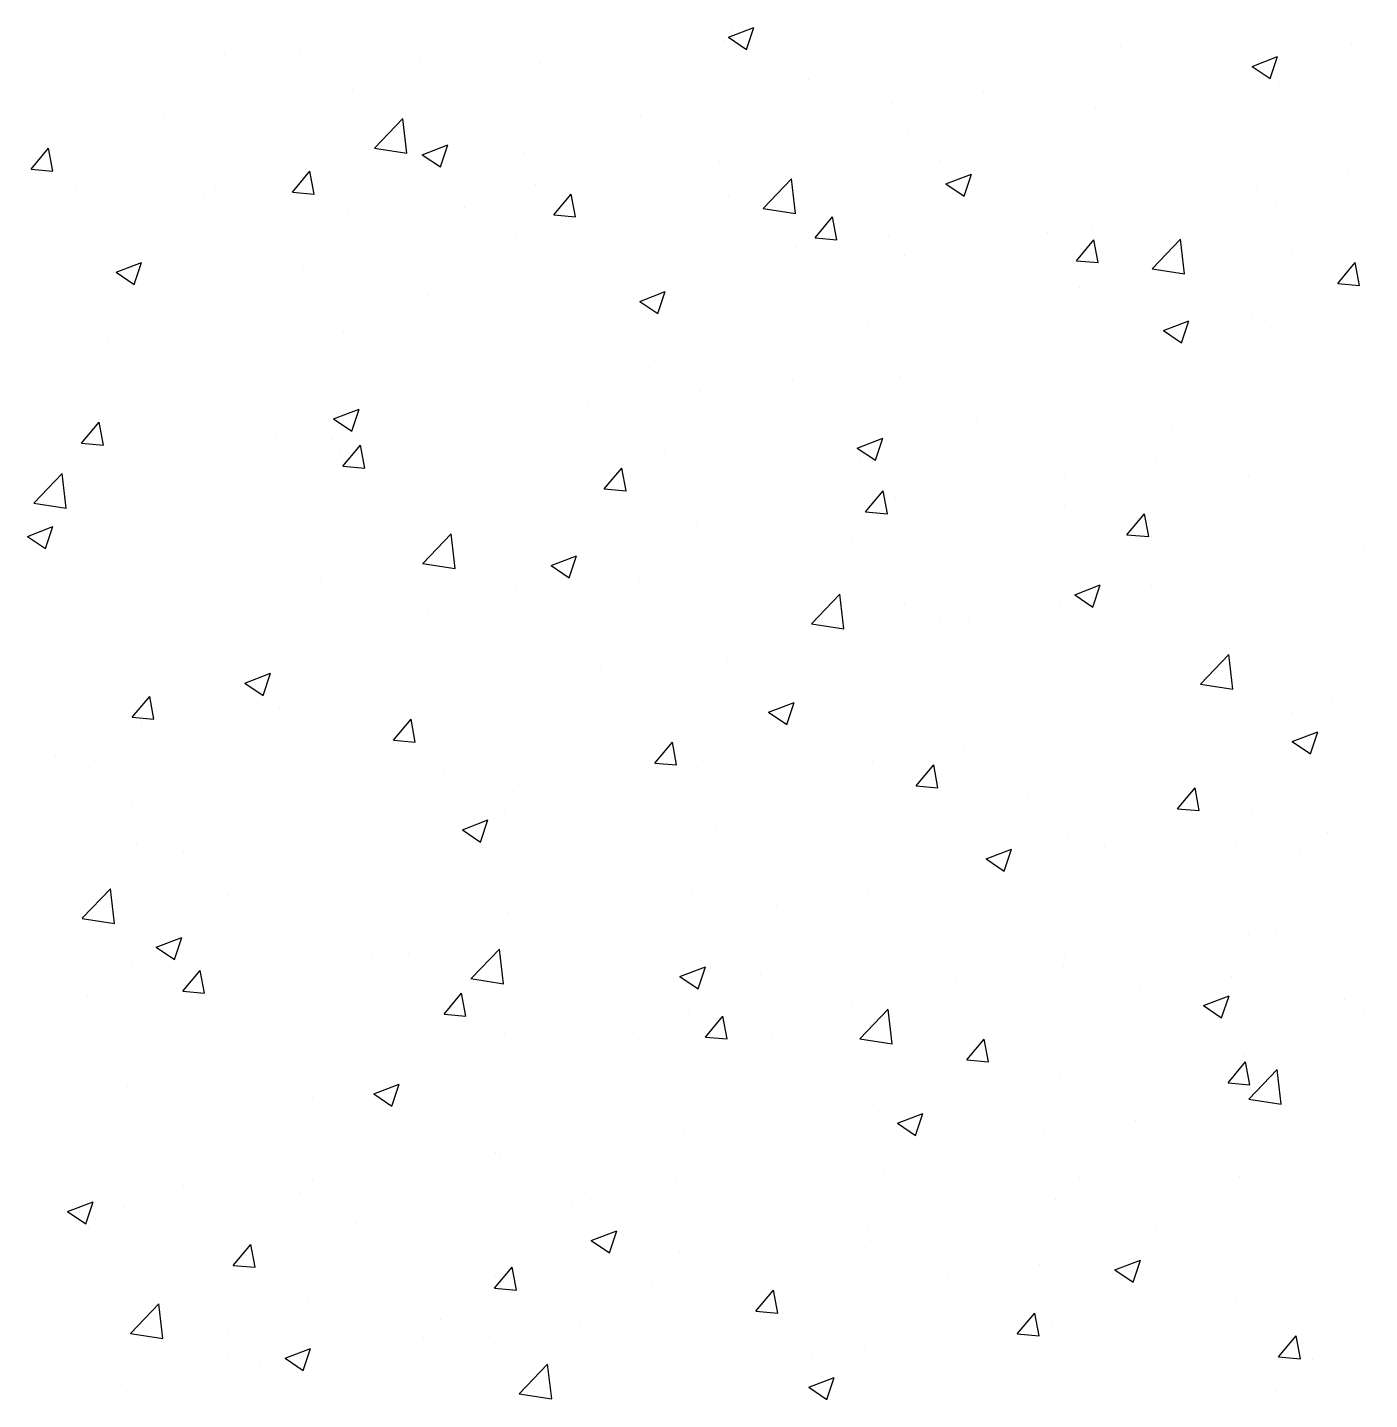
# Model space of a CAD drawing. Header units: millimetres. Extents: x 6597 to 20911, y -10306 to -132.
# Drawn here: x 10239.3 to 10607.7, y -5295.2 to -4918.5 of the extents above; entities that cross this region are included whole.
import ezdxf

# ---------------------------------------------------------------- set-up
doc = ezdxf.new("R2010")
doc.units = ezdxf.units.MM
doc.header["$LTSCALE"] = 25
doc.header["$MEASUREMENT"] = 0
doc.layers.add('MAAI - VEGETAÇÃO', color=106, linetype='Continuous')

msp = doc.modelspace()

# ---------------------------------------------------------------- linework, layer by layer
at = {"layer": 'MAAI - VEGETAÇÃO', "linetype": 'Continuous', "transparency": 33554559}
for p, q in [((10431.72, -4921.22), (10438.72, -4918.53)), ((10436.7, -4924.57), (10438.72, -4918.53)), ((10430.42, -4922), (10430.42, -4922)), ((10431.72, -4921.22), (10436.7, -4924.57)), ((10432.53, -4919.34), (10432.53, -4919.34)), ((10485.91, -4921.6), (10485.91, -4921.6)), ((10240.09, -4923.75), (10240.09, -4923.75)), ((10293.47, -4926.01), (10293.47, -4926.01)), ((10313.9, -4924.95), (10313.9, -4924.95)), ((10524.32, -4923.06), (10524.32, -4923.06)), ((10539.3, -4923.85), (10539.3, -4923.85)), ((10592.68, -4926.11), (10592.68, -4926.11)), ((10602.87, -4922.88), (10602.87, -4922.88)), ((10276.02, -4929.93), (10276.02, -4929.93)), ((10346.85, -4928.26), (10346.85, -4928.26)), ((10379.91, -4928.41), (10379.91, -4928.41)), ((10575.43, -4929.23), (10582.44, -4926.54)), ((10575.43, -4929.23), (10580.41, -4932.58)), ((10580.41, -4932.58), (10582.44, -4926.54)), ((10250.99, -4933.23), (10250.99, -4933.23)), ((10400.23, -4930.52), (10400.23, -4930.52)), ((10453.62, -4932.77), (10453.62, -4932.77)), ((10466, -4933.07), (10466, -4933.07)), ((10539.71, -4931.19), (10539.71, -4931.19)), ((10328.57, -4935.45), (10328.57, -4935.45)), ((10501.84, -4936.18), (10501.84, -4936.18)), ((10507, -4935.03), (10507, -4935.03)), ((10560.38, -4937.28), (10560.38, -4937.28)), ((10583, -4934.35), (10583, -4934.35)), ((10606.6, -4935), (10606.6, -4935)), ((10476.81, -4939.48), (10476.81, -4939.48)), ((10532.49, -4940.76), (10532.49, -4940.76)), ((10276.63, -4942.95), (10276.63, -4942.95)), ((10334.56, -4951.68), (10342.35, -4943.56)), ((10343.45, -4953.07), (10342.34, -4943.57)), ((10407.68, -4943.08), (10407.68, -4943.08)), ((10548.28, -4945.01), (10548.28, -4945.01)), ((10413.65, -4947.79), (10413.65, -4947.79)), ((10481.14, -4947.8), (10481.14, -4947.8)), ((10240.33, -4957.45), (10245.15, -4951.7)), ((10246.31, -4957.97), (10245.15, -4951.7)), ((10334.55, -4951.69), (10343.45, -4953.07)), ((10347.7, -4953.47), (10354.7, -4950.78)), ((10352.67, -4956.83), (10354.7, -4950.78)), ((10347.7, -4953.47), (10352.67, -4956.83)), ((10349.36, -4953.09), (10349.36, -4953.09)), ((10350.74, -4956.07), (10350.74, -4956.07)), ((10375.78, -4952.78), (10375.78, -4952.78)), ((10429.21, -4955.29), (10429.21, -4955.29)), ((10489.96, -4955.02), (10489.96, -4955.02)), ((10240.33, -4957.45), (10246.31, -4957.97)), ((10312.06, -4963.72), (10316.88, -4957.98)), ((10318.03, -4964.25), (10316.88, -4957.98)), ((10441.29, -4968.23), (10449.07, -4960.12)), ((10450.17, -4969.62), (10449.07, -4960.12)), ((10491.41, -4961.48), (10498.41, -4958.79)), ((10496.39, -4964.83), (10498.41, -4958.79)), ((10601.59, -4959.03), (10601.59, -4959.03)), ((10252.49, -4963.4), (10252.49, -4963.4)), ((10291.04, -4963.1), (10291.04, -4963.1)), ((10312.06, -4963.72), (10318.03, -4964.25)), ((10378.69, -4961.7), (10378.69, -4961.7)), ((10491.41, -4961.48), (10496.39, -4964.83)), ((10576.56, -4962.32), (10576.56, -4962.32)), ((10287.59, -4964.39), (10287.59, -4964.39)), ((10305.87, -4965.66), (10305.87, -4965.66)), ((10383.78, -4970), (10388.6, -4964.25)), ((10389.76, -4970.52), (10388.6, -4964.25)), ((10431.64, -4965.04), (10431.64, -4965.04)), ((10581.78, -4967.64), (10581.78, -4967.64)), ((10249.72, -4969.37), (10249.72, -4969.37)), ((10327.35, -4968.74), (10327.35, -4968.74)), ((10359.25, -4967.91), (10359.25, -4967.91)), ((10383.78, -4970), (10389.76, -4970.52)), ((10412.64, -4970.17), (10412.64, -4970.17)), ((10441.28, -4968.24), (10450.17, -4969.62)), ((10455.51, -4976.27), (10460.33, -4970.53)), ((10461.49, -4976.8), (10460.33, -4970.53)), ((10513.41, -4970.64), (10513.41, -4970.64)), ((10373.32, -4975.05), (10373.32, -4975.05)), ((10466.02, -4972.43), (10466.02, -4972.43)), ((10519.4, -4974.68), (10519.4, -4974.68)), ((10531.27, -4974.04), (10531.27, -4974.04)), ((10275.41, -4976.23), (10275.41, -4976.23)), ((10450.5, -4978.92), (10450.5, -4978.92)), ((10455.51, -4976.27), (10461.49, -4976.8)), ((10475.53, -4975.62), (10475.53, -4975.62)), ((10527.24, -4982.55), (10532.06, -4976.8)), ((10533.21, -4983.07), (10532.06, -4976.8)), ((10548.01, -4984.79), (10555.8, -4976.67)), ((10556.9, -4986.17), (10555.79, -4976.68)), ((10572.78, -4976.94), (10572.78, -4976.94)), ((10479.93, -4981.09), (10479.93, -4981.09)), ((10527.24, -4982.55), (10533.21, -4983.07)), ((10586.47, -4980.01), (10586.47, -4980.01)), ((10263.68, -4985.72), (10270.68, -4983.04)), ((10263.68, -4985.72), (10268.65, -4989.08)), ((10268.65, -4989.08), (10270.68, -4983.04)), ((10315, -4985.06), (10315, -4985.06)), ((10548, -4984.79), (10556.9, -4986.17)), ((10598.96, -4988.82), (10603.78, -4983.08)), ((10604.94, -4989.35), (10603.78, -4983.08)), ((10387.34, -4987.23), (10387.34, -4987.23)), ((10427.99, -4988.58), (10427.99, -4988.58)), ((10528.15, -4990.02), (10528.15, -4990.02)), ((10598.96, -4988.82), (10604.94, -4989.35)), ((10349.47, -4992.22), (10349.47, -4992.22)), ((10407.39, -4993.73), (10414.39, -4991.04)), ((10407.39, -4993.73), (10412.36, -4997.09)), ((10412.36, -4997.09), (10414.39, -4991.04)), ((10256.69, -4995.07), (10256.69, -4995.07)), ((10324.44, -4995.51), (10324.44, -4995.51)), ((10377.48, -4994.99), (10377.48, -4994.99)), ((10469.83, -5000.03), (10469.83, -5000.03)), ((10551.1, -5001.74), (10558.1, -4999.05)), ((10556.08, -5005.1), (10558.1, -4999.05)), ((10575.29, -4998.47), (10575.29, -4998.47)), ((10580.57, -5000.93), (10580.57, -5000.93)), ((10261.28, -5003.83), (10261.28, -5003.83)), ((10326.13, -5002.03), (10326.13, -5002.03)), ((10550.25, -5001.76), (10550.25, -5001.76)), ((10551.1, -5001.74), (10556.08, -5005.1)), ((10530.06, -5007.33), (10530.06, -5007.33)), ((10274.2, -5009.52), (10274.2, -5009.52)), ((10411.51, -5010.04), (10411.51, -5010.04)), ((10487.1, -5010.08), (10487.1, -5010.08)), ((10449.23, -5015.06), (10449.23, -5015.06)), ((10478.71, -5014.38), (10478.71, -5014.38)), ((10286.4, -5016.76), (10286.4, -5016.76)), ((10339.78, -5019.01), (10339.78, -5019.01)), ((10353.2, -5020.05), (10353.2, -5020.05)), ((10424.19, -5018.36), (10424.19, -5018.36)), ((10323.37, -5025.98), (10330.37, -5023.3)), ((10328.34, -5029.34), (10330.37, -5023.3)), ((10393.16, -5021.27), (10393.16, -5021.27)), ((10426.77, -5021.87), (10426.77, -5021.87)), ((10446.55, -5023.53), (10446.55, -5023.53)), ((10254.1, -5027.94), (10254.1, -5027.94)), ((10254.21, -5032.67), (10259.03, -5026.92)), ((10260.18, -5033.19), (10259.03, -5026.92)), ((10323.37, -5025.98), (10328.34, -5029.34)), ((10361.04, -5026.67), (10361.04, -5026.67)), ((10499.93, -5025.78), (10499.93, -5025.78)), ((10294.88, -5030.06), (10294.88, -5030.06)), ((10307.48, -5030.19), (10307.48, -5030.19)), ((10323.16, -5031.66), (10323.16, -5031.66)), ((10376.26, -5028.27), (10376.26, -5028.27)), ((10467.08, -5033.99), (10474.08, -5031.31)), ((10472.05, -5037.35), (10474.08, -5031.31)), ((10553.31, -5028.04), (10553.31, -5028.04)), ((10606.69, -5030.29), (10606.69, -5030.29)), ((10254.21, -5032.67), (10260.18, -5033.19)), ((10298.13, -5034.96), (10298.13, -5034.96)), ((10324.92, -5035.32), (10324.92, -5035.32)), ((10325.93, -5038.94), (10330.75, -5033.2)), ((10331.91, -5039.46), (10330.75, -5033.2)), ((10360.87, -5032.45), (10360.87, -5032.45)), ((10414.25, -5034.7), (10414.25, -5034.7)), ((10467.08, -5033.99), (10472.05, -5037.35)), ((10579.35, -5034.22), (10579.35, -5034.22)), ((10586.85, -5032.92), (10586.85, -5032.92)), ((10325.93, -5038.94), (10331.91, -5039.46)), ((10467.63, -5036.96), (10467.63, -5036.96)), ((10521.01, -5039.21), (10521.01, -5039.21)), ((10548.98, -5037.91), (10548.98, -5037.91)), ((10241.1, -5049.09), (10248.88, -5040.98)), ((10249.98, -5050.48), (10248.88, -5040.98)), ((10272.98, -5042.81), (10272.98, -5042.81)), ((10397.66, -5045.22), (10402.48, -5039.47)), ((10403.64, -5045.74), (10402.48, -5039.47)), ((10523.95, -5041.2), (10523.95, -5041.2)), ((10528.84, -5040.62), (10528.84, -5040.62)), ((10574.4, -5041.47), (10574.4, -5041.47)), ((10582.34, -5039.68), (10582.34, -5039.68)), ((10397.66, -5045.22), (10403.64, -5045.74)), ((10469.38, -5051.49), (10474.21, -5045.75)), ((10475.36, -5052.02), (10474.21, -5045.75)), ((10241.09, -5049.1), (10249.98, -5050.48)), ((10460.79, -5049.52), (10460.79, -5049.52)), ((10477.5, -5047.66), (10477.5, -5047.66)), ((10524.02, -5049.69), (10524.02, -5049.69)), ((10469.38, -5051.49), (10475.36, -5052.01)), ((10541.11, -5057.77), (10545.93, -5052.02)), ((10547.09, -5058.29), (10545.93, -5052.02)), ((10239.35, -5058.24), (10246.35, -5055.55)), ((10244.32, -5061.59), (10246.35, -5055.55)), ((10347.82, -5065.65), (10355.61, -5057.53)), ((10356.71, -5067.03), (10355.6, -5057.54)), ((10397.88, -5057.8), (10397.88, -5057.8)), ((10422.92, -5054.5), (10422.92, -5054.5)), ((10425.56, -5055.16), (10425.56, -5055.16)), ((10541.11, -5057.77), (10547.09, -5058.29)), ((10239.35, -5058.24), (10244.32, -5061.59)), ((10375.05, -5061.56), (10375.05, -5061.56)), ((10465.7, -5059.7), (10465.7, -5059.7)), ((10606.3, -5061.63), (10606.3, -5061.63)), ((10383.06, -5066.25), (10390.06, -5063.56)), ((10388.03, -5069.6), (10390.06, -5063.56)), ((10266.5, -5067.59), (10266.5, -5067.59)), ((10323.7, -5068.61), (10323.7, -5068.61)), ((10334.73, -5066.11), (10334.73, -5066.11)), ((10347.81, -5065.65), (10356.71, -5067.03)), ((10383.06, -5066.25), (10388.03, -5069.6)), ((10578.13, -5067.51), (10578.13, -5067.51)), ((10296.86, -5071.1), (10296.86, -5071.1)), ((10319.89, -5069.85), (10319.89, -5069.85)), ((10373.27, -5072.1), (10373.27, -5072.1)), ((10407.39, -5069.71), (10407.39, -5069.71)), ((10526.77, -5074.26), (10533.77, -5071.57)), ((10531.75, -5077.61), (10533.77, -5071.57)), ((10547.98, -5071.64), (10547.98, -5071.64)), ((10560.55, -5072.36), (10560.55, -5072.36)), ((10271.76, -5076.1), (10271.76, -5076.1)), ((10271.82, -5074.4), (10271.82, -5074.4)), ((10426.65, -5074.36), (10426.65, -5074.36)), ((10454.54, -5082.2), (10462.33, -5074.08)), ((10463.43, -5083.58), (10462.33, -5074.09)), ((10480.03, -5076.61), (10480.03, -5076.61)), ((10526.77, -5074.26), (10531.75, -5077.61)), ((10527.62, -5073.91), (10527.62, -5073.91)), ((10349.07, -5079.72), (10349.07, -5079.72)), ((10497.64, -5080.64), (10497.64, -5080.64)), ((10522.67, -5077.35), (10522.67, -5077.35)), ((10533.42, -5078.87), (10533.42, -5078.87)), ((10454.54, -5082.21), (10463.43, -5083.58)), ((10476.28, -5080.95), (10476.28, -5080.95)), ((10489.67, -5081.65), (10489.67, -5081.65)), ((10586.8, -5081.12), (10586.8, -5081.12)), ((10290.75, -5089.73), (10290.75, -5089.73)), ((10424.34, -5088.45), (10424.34, -5088.45)), ((10431.35, -5091.66), (10431.35, -5091.66)), ((10434.49, -5088.96), (10434.49, -5088.96)), ((10561.27, -5098.75), (10569.06, -5090.63)), ((10570.15, -5100.14), (10569.05, -5090.64)), ((10373.83, -5094.85), (10373.83, -5094.85)), ((10396.61, -5093.95), (10396.61, -5093.95)), ((10299.04, -5098.5), (10306.04, -5095.81)), ((10299.04, -5098.5), (10304.01, -5101.86)), ((10304.01, -5101.86), (10306.04, -5095.81)), ((10371.58, -5097.24), (10371.58, -5097.24)), ((10561.26, -5098.76), (10570.15, -5100.14)), ((10268.08, -5107.89), (10272.9, -5102.14)), ((10274.06, -5108.41), (10272.9, -5102.14)), ((10322.49, -5101.89), (10322.49, -5101.89)), ((10373.03, -5101.67), (10373.03, -5101.67)), ((10576.92, -5100.8), (10576.92, -5100.8)), ((10308.42, -5105.56), (10308.42, -5105.56)), ((10442.75, -5106.51), (10449.75, -5103.82)), ((10442.75, -5106.51), (10447.72, -5109.86)), ((10447.72, -5109.86), (10449.75, -5103.82)), ((10586.18, -5106.64), (10586.18, -5106.64)), ((10597.4, -5103.49), (10597.4, -5103.49)), ((10268.08, -5107.89), (10274.06, -5108.41)), ((10270.55, -5109.39), (10270.55, -5109.39)), ((10270.55, -5110.54), (10270.55, -5110.54)), ((10339.81, -5114.16), (10344.63, -5108.42)), ((10345.78, -5114.68), (10344.63, -5108.42)), ((10526.41, -5107.2), (10526.41, -5107.2)), ((10245.52, -5113.84), (10245.52, -5113.84)), ((10314.71, -5111.69), (10314.71, -5111.69)), ((10339.81, -5114.16), (10345.79, -5114.68)), ((10475.06, -5114.24), (10475.06, -5114.24)), ((10534.24, -5111.8), (10534.24, -5111.8)), ((10586.46, -5114.52), (10593.46, -5111.83)), ((10586.46, -5114.52), (10591.44, -5117.87)), ((10591.44, -5117.87), (10593.46, -5111.83)), ((10411.53, -5120.44), (10416.35, -5114.69)), ((10417.51, -5120.96), (10416.35, -5114.69)), ((10496.37, -5116.79), (10496.37, -5116.79)), ((10527.86, -5116.65), (10527.86, -5116.65)), ((10247.03, -5118.69), (10247.03, -5118.69)), ((10256.39, -5121.7), (10256.39, -5121.7)), ((10300.41, -5120.94), (10300.41, -5120.94)), ((10411.53, -5120.44), (10417.51, -5120.96)), ((10423.13, -5121.74), (10423.13, -5121.74)), ((10471.33, -5120.09), (10471.33, -5120.09)), ((10483.26, -5126.71), (10488.08, -5120.97)), ((10489.24, -5127.23), (10488.08, -5120.97)), ((10353.79, -5123.2), (10353.79, -5123.2)), ((10407.18, -5125.46), (10407.18, -5125.46)), ((10372.61, -5128.14), (10372.61, -5128.14)), ((10408.18, -5128.4), (10408.18, -5128.4)), ((10460.56, -5127.71), (10460.56, -5127.71)), ((10469.54, -5126.66), (10469.54, -5126.66)), ((10483.26, -5126.71), (10489.24, -5127.23)), ((10554.99, -5132.99), (10559.81, -5127.24)), ((10560.96, -5133.51), (10559.81, -5127.24)), ((10268.12, -5132.12), (10268.12, -5132.12)), ((10370.3, -5133.39), (10370.3, -5133.39)), ((10513.94, -5129.97), (10513.94, -5129.97)), ((10554.99, -5132.99), (10560.96, -5133.51)), ((10567.32, -5132.22), (10567.32, -5132.22)), ((10321.27, -5135.18), (10321.27, -5135.18)), ((10321.5, -5134.38), (10321.5, -5134.38)), ((10345.27, -5136.68), (10345.27, -5136.68)), ((10358.73, -5138.76), (10365.73, -5136.07)), ((10363.7, -5142.12), (10365.73, -5136.07)), ((10374.88, -5136.63), (10374.88, -5136.63)), ((10411.22, -5136.67), (10411.22, -5136.67)), ((10575.7, -5134.09), (10575.7, -5134.09)), ((10358.73, -5138.76), (10363.7, -5142.12)), ((10428.26, -5138.89), (10428.26, -5138.89)), ((10525.19, -5140.49), (10525.19, -5140.49)), ((10596.12, -5139.63), (10596.12, -5139.63)), ((10269.33, -5142.68), (10269.33, -5142.68)), ((10481.64, -5141.14), (10481.64, -5141.14)), ((10502.44, -5146.77), (10509.44, -5144.08)), ((10507.41, -5150.13), (10509.44, -5144.08)), ((10535.03, -5143.4), (10535.03, -5143.4)), ((10571.09, -5142.93), (10571.09, -5142.93)), ((10282.12, -5145), (10282.12, -5145)), ((10352.9, -5146.68), (10352.9, -5146.68)), ((10473.85, -5147.53), (10473.85, -5147.53)), ((10502.44, -5146.77), (10507.41, -5150.13)), ((10588.41, -5145.65), (10588.41, -5145.65)), ((10244.24, -5149.98), (10244.24, -5149.98)), ((10507.93, -5151.25), (10507.93, -5151.25)), ((10254.35, -5163.06), (10262.14, -5154.94)), ((10263.24, -5164.44), (10262.14, -5154.95)), ((10421.91, -5155.03), (10421.91, -5155.03)), ((10294.58, -5156.69), (10294.58, -5156.69)), ((10445.03, -5159.53), (10445.03, -5159.53)), ((10470.06, -5156.23), (10470.06, -5156.23)), ((10254.35, -5163.07), (10263.24, -5164.44)), ((10371.4, -5161.43), (10371.4, -5161.43)), ((10582.05, -5166.31), (10582.05, -5166.31)), ((10274.7, -5171.01), (10281.71, -5168.33)), ((10274.7, -5171.01), (10279.68, -5174.37)), ((10279.68, -5174.37), (10281.71, -5168.33)), ((10320.05, -5168.47), (10320.05, -5168.47)), ((10381.87, -5167.84), (10381.87, -5167.84)), ((10574.49, -5167.38), (10574.49, -5167.38)), ((10280.52, -5171.78), (10280.52, -5171.78)), ((10333.9, -5174.03), (10333.9, -5174.03)), ((10344, -5172.83), (10344, -5172.83)), ((10361.08, -5179.61), (10368.87, -5171.49)), ((10369.96, -5181), (10368.86, -5171.5)), ((10523.98, -5173.78), (10523.98, -5173.78)), ((10607.69, -5174.09), (10607.69, -5174.09)), ((10268.12, -5175.97), (10268.12, -5175.97)), ((10281.96, -5183.1), (10286.78, -5177.36)), ((10287.93, -5183.63), (10286.78, -5177.36)), ((10318.96, -5176.12), (10318.96, -5176.12)), ((10387.28, -5176.29), (10387.28, -5176.29)), ((10418.42, -5179.02), (10425.42, -5176.34)), ((10423.39, -5182.38), (10425.42, -5176.34)), ((10440.66, -5178.54), (10440.66, -5178.54)), ((10523.73, -5176.32), (10523.73, -5176.32)), ((10361.07, -5179.62), (10369.96, -5181)), ((10418.42, -5179.02), (10423.39, -5182.38)), ((10472.63, -5180.82), (10472.63, -5180.82)), ((10494.05, -5180.8), (10494.05, -5180.8)), ((10544.78, -5182.37), (10544.78, -5182.37)), ((10569.82, -5179.08), (10569.82, -5179.08)), ((10255.81, -5184.44), (10255.81, -5184.44)), ((10281.96, -5183.1), (10287.93, -5183.63)), ((10353.68, -5189.38), (10358.5, -5183.63)), ((10359.66, -5189.9), (10358.5, -5183.64)), ((10547.43, -5183.05), (10547.43, -5183.05)), ((10562.13, -5187.03), (10569.13, -5184.34)), ((10567.1, -5190.39), (10569.13, -5184.34)), ((10600.81, -5185.31), (10600.81, -5185.31)), ((10353.68, -5189.38), (10359.66, -5189.9)), ((10420.69, -5188.32), (10420.69, -5188.32)), ((10425.41, -5195.66), (10430.23, -5189.91)), ((10431.39, -5196.18), (10430.23, -5189.91)), ((10465.41, -5186.33), (10465.41, -5186.33)), ((10467.8, -5196.16), (10475.59, -5188.04)), ((10476.69, -5197.55), (10475.58, -5188.05)), ((10562.13, -5187.03), (10567.1, -5190.39)), ((10606.01, -5188.26), (10606.01, -5188.26)), ((10481.63, -5190.69), (10481.63, -5190.69)), ((10370.18, -5194.72), (10370.18, -5194.72)), ((10407.09, -5196.34), (10407.09, -5196.34)), ((10425.41, -5195.66), (10431.39, -5196.18)), ((10443.75, -5195.67), (10443.75, -5195.67)), ((10467.79, -5196.17), (10476.69, -5197.55)), ((10497.14, -5201.93), (10501.96, -5196.19)), ((10503.11, -5202.45), (10501.96, -5196.19)), ((10418.72, -5198.97), (10418.72, -5198.97)), ((10547.69, -5198.27), (10547.69, -5198.27)), ((10573.27, -5200.67), (10573.27, -5200.67)), ((10318.84, -5201.76), (10318.84, -5201.76)), ((10497.14, -5201.93), (10503.11, -5202.45)), ((10568.86, -5208.21), (10573.68, -5202.46)), ((10574.84, -5208.73), (10573.68, -5202.46)), ((10574.53, -5212.71), (10582.31, -5204.6)), ((10583.41, -5214.1), (10582.31, -5204.6)), ((10334.4, -5211.28), (10341.4, -5208.59)), ((10339.37, -5214.63), (10341.4, -5208.59)), ((10348.77, -5206.35), (10348.77, -5206.35)), ((10355.56, -5207.28), (10355.56, -5207.28)), ((10489.37, -5208.28), (10489.37, -5208.28)), ((10522.76, -5207.07), (10522.76, -5207.07)), ((10568.86, -5208.21), (10574.84, -5208.73)), ((10266.9, -5209.26), (10266.9, -5209.26)), ((10317.69, -5212.27), (10317.69, -5212.27)), ((10334.4, -5211.28), (10339.37, -5214.63)), ((10292.66, -5215.56), (10292.66, -5215.56)), ((10471.42, -5214.11), (10471.42, -5214.11)), ((10574.52, -5212.72), (10583.41, -5214.1)), ((10581.38, -5213.53), (10581.38, -5213.53)), ((10290.45, -5216.36), (10290.45, -5216.36)), ((10431.05, -5218.29), (10431.05, -5218.29)), ((10478.11, -5219.29), (10485.11, -5216.6)), ((10478.11, -5219.29), (10483.08, -5222.64)), ((10483.08, -5222.64), (10485.11, -5216.6)), ((10543.51, -5218.52), (10543.51, -5218.52)), ((10261.04, -5222.88), (10261.04, -5222.88)), ((10419.48, -5221.61), (10419.48, -5221.61)), ((10518.47, -5221.81), (10518.47, -5221.81)), ((10314.43, -5225.13), (10314.43, -5225.13)), ((10367.81, -5227.39), (10367.81, -5227.39)), ((10368.97, -5228.01), (10368.97, -5228.01)), ((10372.73, -5228.3), (10372.73, -5228.3)), ((10421.19, -5229.64), (10421.19, -5229.64)), ((10455.32, -5230.13), (10455.32, -5230.13)), ((10317.62, -5235.05), (10317.62, -5235.05)), ((10474.57, -5231.9), (10474.57, -5231.9)), ((10527.96, -5234.15), (10527.96, -5234.15)), ((10572.05, -5233.96), (10572.05, -5233.96)), ((10585.88, -5233.27), (10585.88, -5233.27)), ((10282.13, -5236.31), (10282.13, -5236.31)), ((10314.41, -5238.31), (10314.41, -5238.31)), ((10335.51, -5238.56), (10335.51, -5238.56)), ((10392.41, -5238.41), (10392.41, -5238.41)), ((10417.45, -5235.11), (10417.45, -5235.11)), ((10581.34, -5236.41), (10581.34, -5236.41)), ((10250.37, -5243.53), (10257.37, -5240.84)), ((10255.35, -5246.89), (10257.37, -5240.84)), ((10265.68, -5242.55), (10265.68, -5242.55)), ((10388.89, -5240.82), (10388.89, -5240.82)), ((10521.54, -5240.36), (10521.54, -5240.36)), ((10250.37, -5243.53), (10255.35, -5246.89)), ((10442.28, -5243.07), (10442.28, -5243.07)), ((10495.66, -5245.33), (10495.66, -5245.33)), ((10527.56, -5243.28), (10527.56, -5243.28)), ((10256.1, -5248.32), (10256.1, -5248.32)), ((10329.26, -5246.72), (10329.26, -5246.72)), ((10394.09, -5251.54), (10401.09, -5248.85)), ((10399.06, -5254.89), (10401.09, -5248.85)), ((10470.2, -5247.4), (10470.2, -5247.4)), ((10549.04, -5247.59), (10549.04, -5247.59)), ((10602.42, -5249.84), (10602.42, -5249.84)), ((10291.38, -5251.71), (10291.38, -5251.71)), ((10295.83, -5258.32), (10300.65, -5252.58)), ((10301.81, -5258.85), (10300.65, -5252.58)), ((10394.09, -5251.54), (10399.06, -5254.89)), ((10469.24, -5253.29), (10469.24, -5253.29)), ((10555.07, -5252.97), (10555.07, -5252.97)), ((10266.35, -5255.01), (10266.35, -5255.01)), ((10418.26, -5254.9), (10418.26, -5254.9)), ((10537.8, -5259.55), (10544.8, -5256.86)), ((10542.77, -5262.9), (10544.8, -5256.86)), ((10295.83, -5258.32), (10301.81, -5258.85)), ((10367.56, -5264.6), (10372.38, -5258.85)), ((10367.75, -5261.3), (10367.75, -5261.3)), ((10373.54, -5265.12), (10372.38, -5258.85)), ((10492.17, -5261.25), (10492.17, -5261.25)), ((10517.2, -5257.96), (10517.2, -5257.96)), ((10537.8, -5259.55), (10542.77, -5262.9)), ((10367.56, -5264.6), (10373.54, -5265.12)), ((10410.92, -5263.3), (10410.92, -5263.3)), ((10439.28, -5270.87), (10444.11, -5265.13)), ((10445.26, -5271.4), (10444.1, -5265.13)), ((10267.61, -5277.02), (10275.4, -5268.9)), ((10276.5, -5278.41), (10275.39, -5268.91)), ((10316.41, -5268.34), (10316.41, -5268.34)), ((10570.84, -5267.25), (10570.84, -5267.25)), ((10429.01, -5269.57), (10429.01, -5269.57)), ((10439.28, -5270.87), (10445.26, -5271.4)), ((10511.01, -5277.15), (10515.83, -5271.4)), ((10516.99, -5277.67), (10515.83, -5271.4)), ((10241.15, -5273.71), (10241.15, -5273.71)), ((10264.47, -5275.84), (10264.47, -5275.84)), ((10294.53, -5275.96), (10294.53, -5275.96)), ((10352.61, -5273.31), (10352.61, -5273.31)), ((10391.14, -5274.55), (10391.14, -5274.55)), ((10520.33, -5273.65), (10520.33, -5273.65)), ((10267.6, -5277.03), (10276.5, -5278.41)), ((10347.91, -5278.22), (10347.91, -5278.22)), ((10366.11, -5277.85), (10366.11, -5277.85)), ((10511.01, -5277.15), (10516.99, -5277.67)), ((10582.74, -5283.42), (10587.56, -5277.68)), ((10588.71, -5283.95), (10587.56, -5277.68)), ((10294.29, -5283.32), (10294.29, -5283.32)), ((10310.06, -5283.79), (10317.07, -5281.1)), ((10310.06, -5283.79), (10315.04, -5287.15)), ((10315.04, -5287.15), (10317.07, -5281.1)), ((10401.3, -5280.47), (10401.3, -5280.47)), ((10454.68, -5282.73), (10454.68, -5282.73)), ((10468.98, -5280.69), (10468.98, -5280.69)), ((10582.74, -5283.42), (10588.71, -5283.95)), ((10302.95, -5286.17), (10302.95, -5286.17)), ((10374.34, -5293.57), (10382.12, -5285.46)), ((10383.22, -5294.96), (10382.12, -5285.46)), ((10508.06, -5284.98), (10508.06, -5284.98)), ((10561.44, -5287.24), (10561.44, -5287.24)), ((10591.92, -5284.1), (10591.92, -5284.1)), ((10265.08, -5291.15), (10265.08, -5291.15)), ((10417.05, -5288.19), (10417.05, -5288.19)), ((10453.78, -5291.8), (10460.78, -5289.11)), ((10458.75, -5295.16), (10460.78, -5289.11)), ((10240.04, -5294.45), (10240.04, -5294.45)), ((10366.53, -5294.59), (10366.53, -5294.59)), ((10374.33, -5293.58), (10383.22, -5294.96)), ((10453.78, -5291.8), (10458.75, -5295.16)), ((10528.77, -5292.41), (10528.77, -5292.41)), ((10581.75, -5292.93), (10581.75, -5292.93))]:
    msp.add_line(p, q, dxfattribs=at)

doc.saveas('drawing.dxf')
